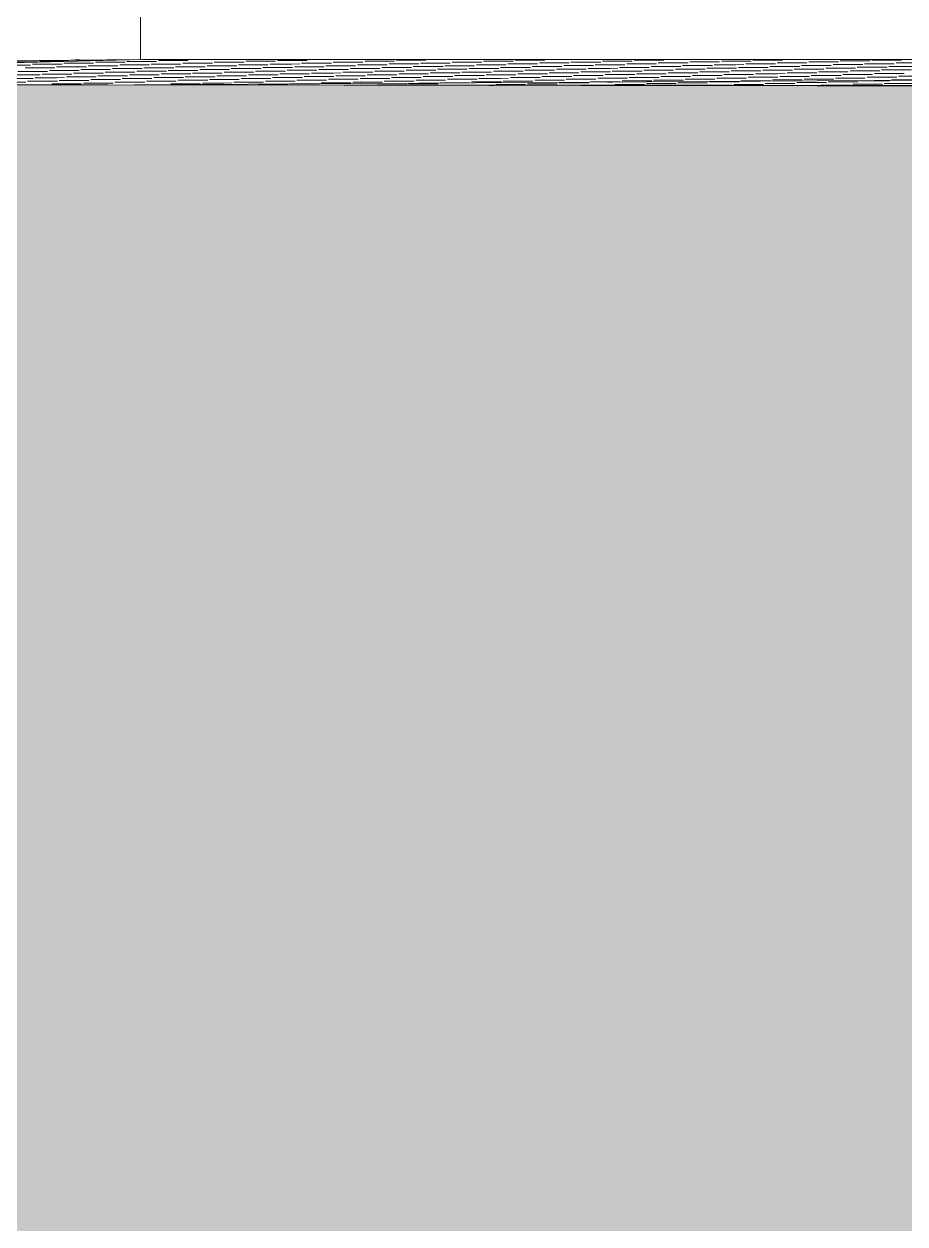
# Model space of a CAD drawing. Header units: millimetres. Extents: x 239748 to 326588, y -19262 to 5561.
# Drawn here: x 266630 to 269108, y -3475 to -100 of the extents above; entities that cross this region are included whole.
import ezdxf

# ---------------------------------------------------------------- set-up
doc = ezdxf.new("R2010")
doc.units = ezdxf.units.MM
doc.header["$MEASUREMENT"] = 0
for name, color, linetype, lineweight in [('New_2D Drafting - General_Pen_No__1', 7, 'Continuous', 13), ('New_Site & Landscape - Terrain_Pen_No__1', 7, 'Continuous', 13), ('New_Structural - Bearing_Pen_No__1', 7, 'Continuous', 13)]:
    doc.layers.add(name, color=color, linetype=linetype, lineweight=lineweight)
for name, color, linetype, lineweight, true_color in [('New_2D Drafting - General_Pen_No__61', 7, 'Continuous', 20, 0x6a6a6a), ('New_Site & Landscape - Terrain_Pen_No__180', 7, 'Continuous', 15, 0xd6cda7), ('New_Site & Landscape - Terrain_Pen_No__93', 7, 'Continuous', 13, 0xa2a233)]:
    doc.layers.add(name, color=color, linetype=linetype, lineweight=lineweight, true_color=true_color)

msp = doc.modelspace()

# ---------------------------------------------------------------- hatches: boundary and pattern name
at = {"layer": 'New_2D Drafting - General_Pen_No__61', "linetype": 'Continuous', "lineweight": 20, "true_color": 0x6a6a6a}
h = msp.add_hatch(dxfattribs=at)
h.set_pattern_fill('Dashed_0001', color=251, style=0, pattern_type=2)
h.set_pattern_definition([(45, (0, 0), (-183.84776, 183.84776), [195, -65]), (45, (7e-14, 183.85), (-183.84776, 183.84776), [195, -65])])
h.paths.add_polyline_path([(239750.0788, -623.3184), (239760.5803, -4753.4379), (239760.5803, -19262.3247), (278828.6527, -19262.3247), (278828.6169, -286.9357), (268610.0254, -272.2694), (266963.5283, -271.0107), (261898.0667, -277.5182), (250285.9898, -219.4916), (248306.7808, -203.641), (242648.744, -453.8141)])
at = {"layer": 'New_Site & Landscape - Terrain_Pen_No__180', "linetype": 'Continuous', "lineweight": 0, "true_color": 0x353329}
msp.add_hatch(color=250, dxfattribs=at).paths.add_polyline_path([(239747.5775, -15138.6962), (278833.3935, -15138.6962), (278833.3935, -288.2314), (266866.4444, -271.275), (264383.6735, -267.1142), (262140.4658, -282.5803), (258357.3867, -255.6815), (251840.7474, -227.8826), (248111.8541, -213.5708), (246133.7175, -287.173), (242881.8612, -438.6115), (239747.5775, -643.0118)])

# ---------------------------------------------------------------- linework, layer by layer
at = {"layer": 'New_2D Drafting - General_Pen_No__1', "color": 7, "linetype": 'Continuous', "lineweight": 13, "flags": 128}
msp.add_lwpolyline([(239750.0788, -623.3184), (239760.5803, -4753.4379), (239760.5803, -19262.3247), (278828.6527, -19262.3247), (278828.6169, -286.9357), (268610.0254, -272.2694), (266963.5283, -271.0107), (261898.0667, -277.5182), (250285.9898, -219.4916), (248306.7808, -203.641), (242648.744, -453.8141)], close=True, dxfattribs=at)
at = {"layer": 'New_Site & Landscape - Terrain_Pen_No__1', "color": 7, "linetype": 'Continuous', "lineweight": 13}
for p, q in [((266963.5494, -199.8387), (259841.7073, -266.2354)), ((266963.5494, -199.8387), (264383.6735, -267.1142)), ((266762.9799, -201.4267), (266785.1506, -200.1754)), ((266762.9799, -201.4267), (266846.5659, -200.8344)), ((266762.9799, -201.4267), (266777.0372, -201.5775)), ((266777.0296, -201.5776), (266824.3952, -201.517)), ((278833.3935, -199.8387), (266963.5494, -199.8387)), ((267008.641, -202.4512), (267030.8118, -201.8042)), ((267008.641, -202.4512), (267092.2271, -202.4061)), ((267008.641, -202.4512), (267070.0563, -203.0531)), ((267097.3239, -199.8633), (267142.7028, -199.8388)), ((267097.3239, -199.8633), (267098.1626, -199.8388)), ((267097.3239, -199.8633), (267158.7392, -200.4652)), ((267342.9851, -202.2709), (267365.1558, -201.6239)), ((267342.9851, -202.2709), (267426.5711, -202.2258)), ((267342.9851, -202.2709), (267404.4004, -202.8727)), ((267447.5696, -199.8388), (267493.0832, -200.2849)), ((267677.3291, -202.0905), (267699.4998, -201.4436)), ((267677.3291, -202.0905), (267760.9151, -202.0455)), ((267677.3291, -202.0905), (267738.7444, -202.6924)), ((267800.3125, -199.8388), (267827.4273, -200.1046)), ((268011.6731, -201.9102), (268033.8439, -201.2633)), ((268011.6731, -201.9102), (268073.0884, -202.5121)), ((268011.6732, -201.9102), (268095.2592, -201.8652)), ((268153.0555, -199.8388), (268161.7713, -199.9243)), ((268346.0172, -201.7299), (268368.1879, -201.083)), ((268346.0172, -201.7299), (268429.6032, -201.6848)), ((268346.0172, -201.7299), (268407.4325, -202.3318)), ((268680.3612, -201.5496), (268702.5319, -200.9026)), ((268680.3612, -201.5496), (268763.9472, -201.5045)), ((268680.3612, -201.5496), (268741.7765, -202.1515)), ((269014.7053, -201.3693), (269036.876, -200.7223)), ((269014.7053, -201.3693), (269098.2913, -201.3242)), ((269014.7053, -201.3693), (269076.1206, -201.9712)), ((266565.2268, -215.3905), (266648.8128, -215.3454)), ((266585.6142, -206.6012), (266669.2002, -205.897)), ((266585.6142, -206.6012), (266647.0295, -206.5227)), ((266613.135, -233.1449), (266635.3057, -232.4979)), ((266613.135, -233.1449), (266696.721, -233.0998)), ((266613.135, -233.1449), (266674.5503, -233.7468)), ((266633.5223, -222.9738), (266655.693, -222.3268)), ((266633.5223, -222.9738), (266717.1083, -222.9287)), ((266633.5223, -222.9738), (266694.9376, -223.5756)), ((266653.9097, -212.8026), (266676.0804, -212.1557)), ((266653.9097, -212.8026), (266737.4957, -212.7575)), ((266653.9097, -212.8026), (266715.325, -213.4045)), ((266674.297, -204.0984), (266757.883, -203.3941)), ((266674.297, -204.0984), (266696.4677, -203.4727)), ((266674.297, -204.0984), (266735.7123, -204.0198)), ((266701.8178, -230.557), (266723.9885, -229.9101)), ((266701.8178, -230.557), (266785.4038, -230.512)), ((266701.8178, -230.557), (266763.2331, -231.1589)), ((266722.2052, -220.3859), (266744.3759, -219.7389)), ((266722.2052, -220.3859), (266805.7912, -220.3408)), ((266722.2052, -220.3859), (266783.6205, -220.9878)), ((266742.5925, -210.2148), (266764.7632, -209.5678)), ((266742.5925, -210.2148), (266826.1785, -210.1697)), ((266742.5925, -210.2148), (266804.0078, -210.8167)), ((266790.5007, -227.9692), (266812.6714, -227.3222)), ((266790.5007, -227.9692), (266874.0867, -227.9241)), ((266790.5007, -227.9692), (266851.916, -228.5711)), ((266810.888, -217.798), (266833.0587, -217.1511)), ((266810.888, -217.798), (266894.474, -217.753)), ((266810.888, -217.798), (266872.3033, -218.3999)), ((266831.2754, -207.6269), (266853.4461, -206.9799)), ((266831.2754, -207.6269), (266914.8614, -207.5818)), ((266831.2754, -207.6269), (266892.6907, -208.2288)), ((266858.7962, -235.5524), (266880.9669, -234.9055)), ((266858.7962, -235.5524), (266942.3822, -235.5074)), ((266858.7962, -235.5524), (266920.2115, -236.1543)), ((266879.1835, -225.3813), (266901.3542, -224.7343)), ((266879.1835, -225.3813), (266962.7695, -225.3362)), ((266879.1835, -225.3813), (266940.5988, -225.9832)), ((266899.5708, -215.2102), (266921.7416, -214.5632)), ((266899.5709, -215.2102), (266983.1569, -215.1651)), ((266899.5709, -215.2102), (266960.9862, -215.8121)), ((266919.9582, -205.039), (266942.1289, -204.3921)), ((266919.9582, -205.039), (267003.5442, -204.994)), ((266919.9582, -205.039), (266981.3735, -205.6409)), ((278833.3935, -202.6577), (266940.4363, -270.8507)), ((266947.479, -232.9646), (266969.6497, -232.3176)), ((266947.479, -232.9646), (267031.065, -232.9195)), ((266947.479, -232.9646), (267008.8943, -233.5665)), ((266967.8664, -222.7934), (266990.0371, -222.1465)), ((266967.8664, -222.7934), (267051.4524, -222.7484)), ((266967.8664, -222.7934), (267029.2816, -223.3953)), ((266988.2537, -212.6223), (267010.4244, -211.9753)), ((266988.2537, -212.6223), (267071.8397, -212.5772)), ((266988.2537, -212.6223), (267049.669, -213.2242)), ((267036.1618, -230.3767), (267058.3326, -229.7298)), ((267036.1618, -230.3767), (267119.7479, -230.3316)), ((267036.1618, -230.3767), (267097.5771, -230.9786)), ((267056.5492, -220.2056), (267078.7199, -219.5586)), ((267056.5492, -220.2056), (267140.1352, -220.1605)), ((267056.5492, -220.2056), (267117.9645, -220.8075)), ((267076.9365, -210.0345), (267099.1073, -209.3875)), ((267076.9365, -210.0345), (267160.5226, -209.9894)), ((267076.9365, -210.0345), (267138.3518, -210.6363)), ((267124.8447, -227.7889), (267147.0154, -227.1419)), ((267124.8447, -227.7889), (267208.4307, -227.7438)), ((267124.8447, -227.7889), (267186.26, -228.3907)), ((267145.232, -217.6177), (267167.4028, -216.9708)), ((267145.232, -217.6177), (267228.8181, -217.5726)), ((267145.232, -217.6177), (267206.6473, -218.2196)), ((267165.6194, -207.4466), (267187.7901, -206.7996)), ((267165.6194, -207.4466), (267249.2054, -207.4015)), ((267165.6194, -207.4466), (267227.0347, -208.0485)), ((267193.1402, -235.3721), (267215.3109, -234.7252)), ((267193.1402, -235.3721), (267276.7262, -235.3271)), ((267193.1402, -235.3721), (267254.5555, -235.974)), ((267213.5275, -225.201), (267235.6982, -224.554)), ((267213.5275, -225.201), (267297.1135, -225.1559)), ((267213.5275, -225.201), (267274.9428, -225.8029)), ((267233.9149, -215.0299), (267256.0856, -214.3829)), ((267233.9149, -215.0299), (267317.5009, -214.9848)), ((267233.9149, -215.0299), (267295.3302, -215.6317)), ((267254.3022, -204.8587), (267276.4729, -204.2118)), ((267254.3022, -204.8587), (267337.8882, -204.8136)), ((267254.3022, -204.8587), (267315.7175, -205.4606)), ((267281.823, -232.7843), (267303.9937, -232.1373)), ((267281.823, -232.7843), (267365.409, -232.7392)), ((267281.823, -232.7843), (267343.2383, -233.3862)), ((267302.2104, -222.6131), (267324.3811, -221.9662)), ((267302.2104, -222.6131), (267385.7964, -222.5681)), ((267302.2104, -222.6131), (267363.6257, -223.215)), ((267322.5977, -212.442), (267344.7684, -211.795)), ((267322.5977, -212.442), (267406.1837, -212.3969)), ((267322.5977, -212.442), (267384.013, -213.0439)), ((267370.5059, -230.1964), (267392.6766, -229.5494)), ((267370.5059, -230.1964), (267454.0919, -230.1513)), ((267370.5059, -230.1964), (267431.9212, -230.7983)), ((267390.8932, -220.0253), (267413.0639, -219.3783)), ((267390.8932, -220.0253), (267474.4792, -219.9802)), ((267390.8932, -220.0253), (267452.3085, -220.6272)), ((267411.2806, -209.8541), (267433.4513, -209.2072)), ((267411.2806, -209.8541), (267494.8666, -209.8091)), ((267411.2806, -209.8541), (267472.6959, -210.456)), ((267459.1887, -227.6085), (267481.3594, -226.9616)), ((267459.1887, -227.6085), (267542.7747, -227.5635)), ((267459.1887, -227.6085), (267520.604, -228.2104)), ((267479.5761, -217.4374), (267501.7468, -216.7904)), ((267479.5761, -217.4374), (267563.1621, -217.3923)), ((267479.5761, -217.4374), (267540.9914, -218.0393)), ((267499.9634, -207.2663), (267522.1341, -206.6193)), ((267499.9634, -207.2663), (267583.5494, -207.2212)), ((267499.9634, -207.2663), (267561.3787, -207.8682)), ((267527.4842, -235.1918), (267549.6549, -234.5449)), ((267527.4842, -235.1918), (267611.0702, -235.1467)), ((267527.4842, -235.1918), (267588.8995, -235.7937)), ((267547.8716, -225.0207), (267570.0423, -224.3737)), ((267547.8716, -225.0207), (267631.4576, -224.9756)), ((267547.8716, -225.0207), (267609.2869, -225.6226)), ((267568.2589, -214.8495), (267590.4296, -214.2026)), ((267568.2589, -214.8495), (267651.8449, -214.8045)), ((267568.2589, -214.8495), (267629.6742, -215.4514)), ((267588.6463, -204.6784), (267610.817, -204.0314)), ((267588.6463, -204.6784), (267672.2323, -204.6333)), ((267588.6463, -204.6784), (267650.0616, -205.2803)), ((267616.1671, -232.604), (267638.3378, -231.957)), ((267616.1671, -232.604), (267699.7531, -232.5589)), ((267616.1671, -232.604), (267677.5824, -233.2058)), ((267636.5544, -222.4328), (267658.7251, -221.7859)), ((267636.5544, -222.4328), (267720.1404, -222.3877)), ((267636.5544, -222.4328), (267697.9697, -223.0347)), ((267656.9418, -212.2617), (267679.1125, -211.6147)), ((267656.9418, -212.2617), (267740.5278, -212.2166)), ((267656.9418, -212.2617), (267718.3571, -212.8636)), ((267704.8499, -230.0161), (267727.0206, -229.3691)), ((267704.8499, -230.0161), (267788.4359, -229.971)), ((267704.8499, -230.0161), (267766.2652, -230.618)), ((267725.2373, -219.845), (267747.408, -219.198)), ((267725.2373, -219.845), (267808.8233, -219.7999)), ((267725.2373, -219.845), (267786.6526, -220.4468)), ((267745.6246, -209.6738), (267767.7953, -209.0269)), ((267745.6246, -209.6738), (267829.2106, -209.6287)), ((267745.6246, -209.6738), (267807.0399, -210.2757)), ((267793.5328, -227.4282), (267815.7035, -226.7813)), ((267793.5328, -227.4282), (267877.1188, -227.3832)), ((267793.5328, -227.4282), (267854.9481, -228.0301)), ((267813.9201, -217.2571), (267836.0908, -216.6101)), ((267813.9201, -217.2571), (267897.5061, -217.212)), ((267813.9201, -217.2571), (267875.3354, -217.859)), ((267834.3075, -207.086), (267856.4782, -206.439)), ((267834.3075, -207.086), (267917.8935, -207.0409)), ((267834.3075, -207.086), (267895.7228, -207.6878)), ((267861.8283, -235.0115), (267883.999, -234.3645)), ((267861.8283, -235.0115), (267945.4143, -234.9664)), ((267861.8283, -235.0115), (267923.2436, -235.6134)), ((267882.2156, -224.8404), (267904.3863, -224.1934)), ((267882.2156, -224.8404), (267965.8016, -224.7953)), ((267882.2156, -224.8404), (267943.6309, -225.4423)), ((267902.603, -214.6692), (267924.7737, -214.0223)), ((267902.603, -214.6692), (267986.189, -214.6242)), ((267902.603, -214.6692), (267964.0182, -215.2711)), ((267922.9903, -204.4981), (267945.161, -203.8511)), ((267922.9903, -204.4981), (268006.5763, -204.453)), ((267922.9903, -204.4981), (267984.4056, -205.1)), ((267950.5111, -232.4236), (267972.6818, -231.7767)), ((267950.5111, -232.4236), (268034.0971, -232.3786)), ((267950.5111, -232.4236), (268011.9264, -233.0255)), ((267970.8984, -222.2525), (267993.0692, -221.6055)), ((267970.8984, -222.2525), (268032.3137, -222.8544)), ((267970.8985, -222.2525), (268054.4845, -222.2074)), ((267991.2858, -212.0814), (268013.4565, -211.4344)), ((267991.2858, -212.0814), (268074.8718, -212.0363)), ((267991.2858, -212.0814), (268052.7011, -212.6833)), ((268039.1939, -229.8358), (268122.78, -229.7907)), ((268039.1939, -229.8358), (268100.6092, -230.4377)), ((268039.194, -229.8358), (268061.3647, -229.1888)), ((268059.5813, -219.6646), (268081.752, -219.0177)), ((268059.5813, -219.6646), (268143.1673, -219.6196)), ((268059.5813, -219.6646), (268120.9966, -220.2665)), ((268079.9686, -209.4935), (268102.1394, -208.8465)), ((268079.9686, -209.4935), (268163.5547, -209.4484)), ((268079.9686, -209.4935), (268141.3839, -210.0954)), ((268127.8768, -227.2479), (268150.0475, -226.601)), ((268127.8768, -227.2479), (268211.4628, -227.2028)), ((268127.8768, -227.2479), (268189.2921, -227.8498)), ((268148.2641, -217.0768), (268170.4349, -216.4298)), ((268148.2641, -217.0768), (268231.8502, -217.0317)), ((268148.2641, -217.0768), (268209.6794, -217.6787)), ((268168.6515, -206.9056), (268190.8222, -206.2587)), ((268168.6515, -206.9056), (268252.2375, -206.8606)), ((268168.6515, -206.9056), (268230.0668, -207.5075)), ((268196.1723, -234.8312), (268218.343, -234.1842)), ((268196.1723, -234.8312), (268279.7583, -234.7861)), ((268196.1723, -234.8312), (268257.5876, -235.4331)), ((268216.5596, -224.6601), (268238.7304, -224.0131)), ((268216.5596, -224.6601), (268300.1456, -224.615)), ((268216.5596, -224.6601), (268277.9749, -225.2619)), ((268236.947, -214.4889), (268259.1177, -213.842)), ((268236.947, -214.4889), (268320.533, -214.4438)), ((268236.947, -214.4889), (268298.3623, -215.0908)), ((268257.3343, -204.3178), (268279.5051, -203.6708)), ((268257.3343, -204.3178), (268340.9203, -204.2727)), ((268257.3343, -204.3178), (268318.7496, -204.9197)), ((268284.8551, -232.2433), (268307.0258, -231.5964)), ((268284.8551, -232.2433), (268368.4411, -232.1982)), ((268284.8551, -232.2433), (268346.2704, -232.8452)), ((268305.2425, -222.0722), (268327.4132, -221.4252)), ((268305.2425, -222.0722), (268388.8285, -222.0271)), ((268305.2425, -222.0722), (268366.6578, -222.6741)), ((268325.6298, -211.9011), (268347.8005, -211.2541)), ((268325.6298, -211.9011), (268409.2158, -211.856)), ((268325.6298, -211.9011), (268387.0451, -212.5029)), ((268373.538, -229.6555), (268395.7087, -229.0085)), ((268373.538, -229.6555), (268457.124, -229.6104)), ((268373.538, -229.6555), (268434.9533, -230.2574)), ((268393.9253, -219.4843), (268416.096, -218.8374)), ((268393.9253, -219.4843), (268477.5113, -219.4393)), ((268393.9253, -219.4843), (268455.3406, -220.0862)), ((268414.3127, -209.3132), (268436.4834, -208.6662)), ((268414.3127, -209.3132), (268497.8987, -209.2681)), ((268414.3127, -209.3132), (268475.728, -209.9151)), ((268462.2208, -227.0676), (268484.3915, -226.4206)), ((268462.2208, -227.0676), (268545.8068, -227.0225)), ((268462.2208, -227.0676), (268523.6361, -227.6695)), ((268482.6082, -216.8965), (268504.7789, -216.2495)), ((268482.6082, -216.8965), (268566.1942, -216.8514)), ((268482.6082, -216.8965), (268544.0235, -217.4984)), ((268502.9955, -206.7253), (268525.1662, -206.0784)), ((268502.9955, -206.7253), (268586.5815, -206.6803)), ((268502.9955, -206.7253), (268564.4108, -207.3272)), ((268530.5163, -234.6509), (268552.687, -234.0039)), ((268530.5163, -234.6509), (268614.1023, -234.6058)), ((268530.5163, -234.6509), (268591.9316, -235.2528)), ((268550.9037, -224.4797), (268573.0744, -223.8328)), ((268550.9037, -224.4797), (268634.4897, -224.4347)), ((268550.9037, -224.4797), (268612.319, -225.0816)), ((268571.291, -214.3086), (268593.4617, -213.6616)), ((268571.291, -214.3086), (268654.877, -214.2635)), ((268571.291, -214.3086), (268632.7063, -214.9105)), ((268591.6784, -204.1375), (268613.8491, -203.4905)), ((268591.6784, -204.1375), (268675.2644, -204.0924)), ((268591.6784, -204.1375), (268653.0937, -204.7394)), ((268619.1992, -232.063), (268641.3699, -231.416)), ((268619.1992, -232.063), (268702.7852, -232.0179)), ((268619.1992, -232.063), (268680.6145, -232.6649)), ((268639.5865, -221.8919), (268661.7572, -221.2449)), ((268639.5865, -221.8919), (268723.1725, -221.8468)), ((268639.5865, -221.8919), (268701.0018, -222.4938)), ((268659.9739, -211.7207), (268682.1446, -211.0738)), ((268659.9739, -211.7207), (268743.5599, -211.6757)), ((268659.9739, -211.7207), (268721.3892, -212.3226)), ((268707.882, -229.4752), (268730.0527, -228.8282)), ((268707.882, -229.4752), (268791.468, -229.4301)), ((268707.882, -229.4752), (268769.2973, -230.077)), ((268728.2694, -219.304), (268750.4401, -218.657)), ((268728.2694, -219.304), (268811.8554, -219.2589)), ((268728.2694, -219.304), (268789.6847, -219.9059)), ((268748.6567, -209.1329), (268770.8274, -208.4859)), ((268748.6567, -209.1329), (268832.2427, -209.0878)), ((268748.6567, -209.1329), (268810.072, -209.7348)), ((268796.5649, -226.8873), (268818.7356, -226.2403)), ((268796.5649, -226.8873), (268880.1509, -226.8422)), ((268796.5649, -226.8873), (268857.9802, -227.4892)), ((268816.9522, -216.7162), (268839.1229, -216.0692)), ((268816.9522, -216.7162), (268900.5382, -216.6711)), ((268816.9522, -216.7162), (268878.3675, -217.318)), ((268837.3396, -206.545), (268859.5103, -205.8981)), ((268837.3396, -206.545), (268920.9256, -206.4999)), ((268837.3396, -206.545), (268898.7549, -207.1469)), ((268864.8604, -234.4706), (268887.0311, -233.8236)), ((268864.8604, -234.4706), (268948.4464, -234.4255)), ((268864.8604, -234.4706), (268926.2757, -235.0724)), ((268885.2477, -224.2994), (268907.4184, -223.6525)), ((268885.2477, -224.2994), (268968.8337, -224.2543)), ((268885.2477, -224.2994), (268946.663, -224.9013)), ((268905.6351, -214.1283), (268927.8058, -213.4813)), ((268905.6351, -214.1283), (268989.2211, -214.0832)), ((268905.6351, -214.1283), (268967.0504, -214.7302)), ((268926.0224, -203.9572), (268948.1931, -203.3102)), ((268926.0224, -203.9572), (269009.6084, -203.9121)), ((268926.0224, -203.9572), (268987.4377, -204.559)), ((268953.5432, -231.8827), (268975.7139, -231.2357)), ((268953.5432, -231.8827), (269037.1292, -231.8376)), ((268953.5432, -231.8827), (269014.9585, -232.4846)), ((268973.9306, -221.7116), (268996.1013, -221.0646)), ((268973.9306, -221.7116), (269057.5166, -221.6665)), ((268973.9306, -221.7116), (269035.3459, -222.3135)), ((268994.3179, -211.5404), (269016.4886, -210.8935)), ((268994.3179, -211.5404), (269077.9039, -211.4953)), ((268994.3179, -211.5404), (269055.7332, -212.1423)), ((269042.226, -229.2948), (269064.3968, -228.6479)), ((269042.2261, -229.2948), (269125.8121, -229.2498)), ((269042.2261, -229.2948), (269103.6414, -229.8967)), ((269062.6134, -219.1237), (269084.7841, -218.4767)), ((269062.6134, -219.1237), (269146.1994, -219.0786)), ((269062.6134, -219.1237), (269124.0287, -219.7256)), ((269083.0007, -208.9526), (269105.1715, -208.3056)), ((269083.0007, -208.9526), (269166.5868, -208.9075)), ((269083.0008, -208.9526), (269144.416, -209.5545)), ((266551.9729, -263.6583), (266635.5589, -263.6132)), ((266572.3603, -253.4872), (266655.9463, -253.4421)), ((266572.3603, -253.4872), (266633.7756, -254.0891)), ((266592.7476, -243.316), (266676.3336, -243.271)), ((266592.7476, -243.316), (266654.1629, -243.9179)), ((266640.6558, -261.0704), (266662.8265, -260.4235)), ((266640.6558, -261.0704), (266724.2418, -261.0254)), ((266640.6558, -261.0704), (266702.0711, -261.6723)), ((266661.0431, -250.8993), (266683.2138, -250.2523)), ((266661.0431, -250.8993), (266744.6291, -250.8542)), ((266661.0431, -250.8993), (266722.4584, -251.5012)), ((266681.4305, -240.7282), (266703.6012, -240.0812)), ((266681.4305, -240.7282), (266765.0165, -240.6831)), ((266681.4305, -240.7282), (266742.8458, -241.3301)), ((266708.9513, -268.6537), (266731.122, -268.0068)), ((266708.9513, -268.6537), (266792.5373, -268.6086)), ((266708.9513, -268.6537), (266770.3666, -269.2556)), ((266729.3386, -258.4826), (266751.5093, -257.8356)), ((266729.3386, -258.4826), (266812.9246, -258.4375)), ((266729.3386, -258.4826), (266790.7539, -259.0845)), ((266749.726, -248.3114), (266771.8967, -247.6645)), ((266749.726, -248.3114), (266833.312, -248.2664)), ((266749.726, -248.3114), (266811.1413, -248.9133)), ((266770.1133, -238.1403), (266792.284, -237.4933)), ((266770.1133, -238.1403), (266853.6993, -238.0952)), ((266770.1133, -238.1403), (266831.5286, -238.7422)), ((266797.6341, -266.0659), (266819.8048, -265.4189)), ((266797.6341, -266.0659), (266881.2201, -266.0208)), ((266797.6341, -266.0659), (266859.0494, -266.6677)), ((266818.0215, -255.8947), (266840.1922, -255.2478)), ((266818.0215, -255.8947), (266901.6075, -255.8496)), ((266818.0215, -255.8947), (266879.4368, -256.4966)), ((266838.4088, -245.7236), (266860.5795, -245.0766)), ((266838.4088, -245.7236), (266921.9948, -245.6785)), ((266838.4088, -245.7236), (266899.8241, -246.3255)), ((266886.317, -263.478), (266908.4877, -262.831)), ((266886.317, -263.478), (266969.903, -263.4329)), ((266886.317, -263.478), (266947.7323, -264.0799)), ((266906.7043, -253.3069), (266928.875, -252.6599)), ((266906.7043, -253.3069), (266990.2903, -253.2618)), ((266906.7043, -253.3069), (266968.1196, -253.9087)), ((266927.0917, -243.1357), (266949.2624, -242.4888)), ((266927.0917, -243.1357), (267010.6777, -243.0906)), ((266927.0917, -243.1357), (266988.507, -243.7376)), ((266974.9998, -260.8901), (266997.1705, -260.2432)), ((266974.9998, -260.8901), (267058.5858, -260.8451)), ((266974.9998, -260.8901), (267036.4151, -261.492)), ((266995.3871, -250.719), (267017.5579, -250.072)), ((266995.3871, -250.719), (267078.9732, -250.6739)), ((266995.3872, -250.719), (267056.8024, -251.3209)), ((267015.7745, -240.5479), (267037.9452, -239.9009)), ((267015.7745, -240.5479), (267099.3605, -240.5028)), ((267015.7745, -240.5479), (267077.1898, -241.1497)), ((267043.2953, -268.4734), (267065.466, -267.8264)), ((267043.2953, -268.4734), (267126.8813, -268.4283)), ((267043.2953, -268.4734), (267104.7106, -269.0753)), ((267063.6827, -258.3023), (267085.8534, -257.6553)), ((267063.6827, -258.3023), (267147.2687, -258.2572)), ((267063.6827, -258.3023), (267125.0979, -258.9042)), ((267084.07, -248.1311), (267106.2407, -247.4842)), ((267084.07, -248.1311), (267167.656, -248.0861)), ((267084.07, -248.1311), (267145.4853, -248.733)), ((267104.4573, -237.96), (267126.6281, -237.313)), ((267104.4573, -237.96), (267188.0434, -237.9149)), ((267104.4573, -237.96), (267165.8726, -238.5619)), ((267131.9781, -265.8855), (267154.1489, -265.2386)), ((267131.9781, -265.8855), (267215.5642, -265.8405)), ((267131.9781, -265.8855), (267193.3934, -266.4874)), ((267152.3655, -255.7144), (267174.5362, -255.0674)), ((267152.3655, -255.7144), (267235.9515, -255.6693)), ((267152.3655, -255.7144), (267213.7808, -256.3163)), ((267172.7528, -245.5433), (267194.9235, -244.8963)), ((267172.7528, -245.5433), (267256.3388, -245.4982)), ((267172.7528, -245.5433), (267234.1681, -246.1452)), ((267220.661, -263.2977), (267242.8317, -262.6507)), ((267220.661, -263.2977), (267304.247, -263.2526)), ((267220.661, -263.2977), (267282.0763, -263.8996)), ((267241.0483, -253.1265), (267263.2191, -252.4796)), ((267241.0483, -253.1265), (267324.6343, -253.0815)), ((267241.0483, -253.1265), (267302.4636, -253.7284)), ((267261.4357, -242.9554), (267283.6064, -242.3084)), ((267261.4357, -242.9554), (267345.0217, -242.9103)), ((267261.4357, -242.9554), (267322.851, -243.5573)), ((267309.3438, -260.7098), (267331.5145, -260.0628)), ((267309.3438, -260.7098), (267392.9298, -260.6647)), ((267309.3438, -260.7098), (267370.7591, -261.3117)), ((267329.7312, -250.5387), (267351.9019, -249.8917)), ((267329.7312, -250.5387), (267413.3172, -250.4936)), ((267329.7312, -250.5387), (267391.1465, -251.1406)), ((267350.1185, -240.3675), (267372.2892, -239.7206)), ((267350.1185, -240.3675), (267433.7045, -240.3225)), ((267350.1185, -240.3675), (267411.5338, -240.9694)), ((267377.6393, -268.2931), (267399.81, -267.6461)), ((267377.6393, -268.2931), (267387.4204, -268.2878)), ((267377.6393, -268.2931), (267380.9101, -268.3251)), ((267380.905, -268.3251), (267439.0546, -268.8634)), ((267387.4051, -268.2878), (267461.2253, -268.2346)), ((267398.0267, -258.122), (267420.1974, -257.475)), ((267398.0267, -258.122), (267481.6127, -258.0769)), ((267398.0267, -258.122), (267459.442, -258.7238)), ((267418.414, -247.9508), (267440.5847, -247.3039)), ((267418.414, -247.9508), (267502, -247.9057)), ((267418.414, -247.9508), (267479.8293, -248.5527)), ((267438.8014, -237.7797), (267460.9721, -237.1327)), ((267438.8014, -237.7797), (267522.3874, -237.7346)), ((267438.8014, -237.7797), (267500.2167, -238.3816)), ((267466.3222, -265.7052), (267488.4929, -265.0583)), ((267466.3222, -265.7052), (267549.9082, -265.6601)), ((267466.3222, -265.7052), (267527.7375, -266.3071)), ((267486.7095, -255.5341), (267508.8802, -254.8871)), ((267486.7095, -255.5341), (267570.2955, -255.489)), ((267486.7095, -255.5341), (267548.1248, -256.136)), ((267507.0969, -245.363), (267529.2676, -244.716)), ((267507.0969, -245.363), (267590.6829, -245.3179)), ((267507.0969, -245.363), (267568.5122, -245.9648)), ((267555.005, -263.1174), (267577.1757, -262.4704)), ((267555.005, -263.1174), (267638.591, -263.0723)), ((267555.005, -263.1174), (267616.4203, -263.7193)), ((267575.3924, -252.9462), (267597.5631, -252.2993)), ((267575.3924, -252.9462), (267658.9784, -252.9011)), ((267575.3924, -252.9462), (267636.8077, -253.5481)), ((267595.7797, -242.7751), (267617.9504, -242.1281)), ((267595.7797, -242.7751), (267679.3657, -242.73)), ((267595.7797, -242.7751), (267657.195, -243.377)), ((267623.3005, -270.5691), (267645.4712, -269.9403)), ((267643.6879, -260.5295), (267665.8586, -259.8825)), ((267643.6879, -260.5295), (267727.2739, -260.4844)), ((267643.6879, -260.5295), (267705.1032, -261.1314)), ((267664.0752, -250.3584), (267686.2459, -249.7114)), ((267664.0752, -250.3584), (267747.6612, -250.3133)), ((267664.0752, -250.3584), (267725.4905, -250.9603)), ((267684.4626, -240.1872), (267706.6333, -239.5403)), ((267684.4626, -240.1872), (267768.0486, -240.1422)), ((267684.4626, -240.1872), (267745.8779, -240.7891)), ((267711.9834, -268.0539), (267734.1541, -267.4251)), ((267711.9834, -268.0539), (267795.5694, -267.9936)), ((267711.9834, -268.0539), (267773.3987, -268.6224)), ((267732.3707, -257.9416), (267754.5414, -257.2947)), ((267732.3707, -257.9416), (267815.9567, -257.8966)), ((267732.3707, -257.9416), (267793.786, -258.5435)), ((267752.7581, -247.7705), (267774.9288, -247.1235)), ((267752.7581, -247.7705), (267836.3441, -247.7254)), ((267752.7581, -247.7705), (267814.1734, -248.3724)), ((267773.1454, -237.5994), (267795.3161, -236.9524)), ((267773.1454, -237.5994), (267856.7314, -237.5543)), ((267773.1454, -237.5994), (267834.5607, -238.2013)), ((267800.6662, -265.5249), (267822.8369, -264.8779)), ((267800.6662, -265.5249), (267876.3957, -265.4841)), ((267800.6662, -265.5249), (267825.99, -265.7731)), ((267821.0536, -255.3538), (267843.2243, -254.7068)), ((267821.0536, -255.3538), (267904.6396, -255.3087)), ((267821.0536, -255.3538), (267882.4689, -255.9557)), ((267825.9853, -265.773), (267862.0815, -266.1072)), ((267841.4409, -245.1826), (267863.6116, -244.5357)), ((267841.4409, -245.1826), (267925.0269, -245.1376)), ((267841.4409, -245.1826), (267902.8562, -245.7845)), ((267876.3819, -265.4841), (267884.2522, -265.4784)), ((267889.3491, -262.937), (267911.5198, -262.2901)), ((267889.3491, -262.937), (267972.9351, -262.892)), ((267889.3491, -262.937), (267950.7644, -263.5389)), ((267909.7364, -252.7659), (267931.9071, -252.1189)), ((267909.7364, -252.7659), (267993.3224, -252.7208)), ((267909.7364, -252.7659), (267971.1517, -253.3678)), ((267930.1238, -242.5948), (267952.2945, -241.9478)), ((267930.1238, -242.5948), (268013.7098, -242.5497)), ((267930.1238, -242.5948), (267991.539, -243.1967)), ((267957.6446, -270.3281), (267979.8153, -269.6993)), ((267978.0319, -260.3492), (268000.2026, -259.7022)), ((267978.0319, -260.3492), (268061.6179, -260.3041)), ((267978.0319, -260.3492), (268039.4472, -260.9511)), ((267998.4192, -250.1781), (268059.8345, -250.7799)), ((267998.4193, -250.1781), (268020.59, -249.5311)), ((267998.4193, -250.1781), (268082.0053, -250.133)), ((268018.8066, -240.0069), (268040.9773, -239.3599)), ((268018.8066, -240.0069), (268102.3926, -239.9618)), ((268018.8066, -240.0069), (268080.2219, -240.6088)), ((268046.3274, -267.8129), (268068.4981, -267.1841)), ((268046.3274, -267.8129), (268129.9134, -267.7526)), ((268046.3274, -267.8129), (268107.7427, -268.3814)), ((268066.7147, -257.7613), (268088.8855, -257.1144)), ((268066.7147, -257.7613), (268128.13, -258.3632)), ((268066.7148, -257.7613), (268150.3008, -257.7162)), ((268087.1021, -247.5902), (268109.2728, -246.9432)), ((268087.1021, -247.5902), (268170.6881, -247.5451)), ((268087.1021, -247.5902), (268148.5174, -248.1921)), ((268107.4894, -237.4191), (268129.6602, -236.7721)), ((268107.4894, -237.4191), (268191.0755, -237.374)), ((268107.4894, -237.4191), (268168.9047, -238.0209)), ((268135.0102, -265.2977), (268218.5963, -265.2374)), ((268135.0102, -265.2977), (268196.4255, -265.8662)), ((268135.0103, -265.2977), (268157.181, -264.6689)), ((268155.3976, -255.1735), (268177.5683, -254.5265)), ((268155.3976, -255.1735), (268238.9836, -255.1284)), ((268155.3976, -255.1735), (268216.8129, -255.7753)), ((268175.7849, -245.0023), (268197.9557, -244.3554)), ((268175.7849, -245.0023), (268259.371, -244.9572)), ((268175.7849, -245.0023), (268237.2002, -245.6042)), ((268223.6931, -262.7567), (268245.8638, -262.1098)), ((268223.6931, -262.7567), (268307.2791, -262.7117)), ((268223.6931, -262.7567), (268271.07, -263.221)), ((268244.0804, -252.5856), (268266.2511, -251.9386)), ((268244.0804, -252.5856), (268327.6665, -252.5405)), ((268244.0804, -252.5856), (268305.4957, -253.1875)), ((268264.4678, -242.4145), (268286.6385, -241.7675)), ((268264.4678, -242.4145), (268348.0538, -242.3694)), ((268264.4678, -242.4145), (268325.8831, -243.0164)), ((268271.0657, -263.221), (268285.1084, -263.351)), ((268291.9886, -270.0871), (268314.1593, -269.4583)), ((268291.9886, -270.0871), (268375.5746, -270.0268)), ((268312.3759, -260.1689), (268334.5467, -259.5219)), ((268312.3759, -260.1689), (268395.9619, -260.1238)), ((268312.3759, -260.1689), (268373.7912, -260.7708)), ((268332.7633, -249.9977), (268354.934, -249.3508)), ((268332.7633, -249.9977), (268416.3493, -249.9527)), ((268332.7633, -249.9977), (268394.1786, -250.5996)), ((268353.1506, -239.8266), (268375.3213, -239.1796)), ((268353.1506, -239.8266), (268436.7366, -239.7815)), ((268353.1506, -239.8266), (268414.5659, -240.4285)), ((268380.6714, -267.5718), (268402.8421, -266.943)), ((268380.6714, -267.5718), (268464.2574, -267.5116)), ((268380.6714, -267.5718), (268442.0867, -268.1404)), ((268401.0588, -257.581), (268423.2295, -256.934)), ((268401.0588, -257.581), (268484.6448, -257.5359)), ((268401.0588, -257.581), (268462.4741, -258.1829)), ((268421.4461, -247.4099), (268443.6168, -246.7629)), ((268421.4461, -247.4099), (268505.0321, -247.3648)), ((268421.4461, -247.4099), (268482.8614, -248.0118)), ((268441.8335, -237.2387), (268464.0042, -236.5918)), ((268441.8335, -237.2387), (268525.4195, -237.1937)), ((268441.8335, -237.2387), (268503.2488, -237.8406)), ((268469.3543, -265.0566), (268491.525, -264.4278)), ((268469.3543, -265.0566), (268552.9403, -264.9964)), ((268469.3543, -265.0566), (268530.7696, -265.6252)), ((268489.7416, -254.9931), (268511.9123, -254.3462)), ((268489.7416, -254.9931), (268573.3276, -254.9481)), ((268489.7416, -254.9931), (268551.1569, -255.595)), ((268510.129, -244.822), (268532.2997, -244.175)), ((268510.129, -244.822), (268593.715, -244.7769)), ((268510.129, -244.822), (268571.5443, -245.4239)), ((268558.0371, -262.5414), (268580.2078, -261.9126)), ((268558.0371, -262.5414), (268641.6231, -262.4812)), ((268558.0371, -262.5414), (268619.4524, -263.11)), ((268578.4245, -252.4053), (268600.5952, -251.7583)), ((268578.4245, -252.4053), (268662.0105, -252.3602)), ((268578.4245, -252.4053), (268639.8398, -253.0072)), ((268598.8118, -242.2341), (268620.9825, -241.5872)), ((268598.8118, -242.2341), (268682.3978, -242.1891)), ((268598.8118, -242.2341), (268660.2271, -242.836)), ((268626.3326, -269.846), (268648.5033, -269.2172)), ((268626.3326, -269.846), (268709.9186, -269.7858)), ((268626.3326, -269.846), (268687.7479, -270.4146)), ((268646.72, -259.9886), (268668.8907, -259.3416)), ((268646.72, -259.9886), (268730.306, -259.9435)), ((268646.72, -259.9886), (268708.1353, -260.5904)), ((268667.1073, -249.8174), (268689.278, -249.1705)), ((268667.1073, -249.8174), (268750.6933, -249.7723)), ((268667.1073, -249.8174), (268728.5226, -250.4193)), ((268687.4947, -239.6463), (268709.6654, -238.9993)), ((268687.4947, -239.6463), (268771.0807, -239.6012)), ((268687.4947, -239.6463), (268748.91, -240.2482)), ((268715.0155, -267.3308), (268737.1862, -266.702)), ((268715.0155, -267.3308), (268798.6015, -267.2706)), ((268715.0155, -267.3308), (268776.4308, -267.8994)), ((268735.4028, -257.4007), (268757.5735, -256.7537)), ((268735.4028, -257.4007), (268818.9888, -257.3556)), ((268735.4028, -257.4007), (268796.8181, -258.0026)), ((268755.7902, -247.2296), (268777.9609, -246.5826)), ((268755.7902, -247.2296), (268839.3762, -247.1845)), ((268755.7902, -247.2296), (268817.2055, -247.8314)), ((268776.1775, -237.0584), (268798.3482, -236.4115)), ((268776.1775, -237.0584), (268859.7635, -237.0133)), ((268776.1775, -237.0584), (268837.5928, -237.6603)), ((268803.6983, -264.8156), (268825.869, -264.1868)), ((268803.6983, -264.8156), (268887.2843, -264.7554)), ((268803.6983, -264.8156), (268865.1136, -265.3842)), ((268824.0857, -254.8128), (268846.2564, -254.1659)), ((268824.0857, -254.8128), (268907.6717, -254.7678)), ((268824.0857, -254.8128), (268885.501, -255.4147)), ((268844.473, -244.6417), (268866.6437, -243.9947)), ((268844.473, -244.6417), (268928.059, -244.5966)), ((268844.473, -244.6417), (268905.8883, -245.2436)), ((268892.3812, -262.3004), (268914.5519, -261.6716)), ((268892.3812, -262.3004), (268975.9672, -262.2402)), ((268892.3812, -262.3004), (268953.7965, -262.869)), ((268912.7685, -252.225), (268934.9392, -251.578)), ((268912.7685, -252.225), (268996.3545, -252.1799)), ((268912.7685, -252.225), (268974.1838, -252.8269)), ((268933.1559, -242.0538), (268955.3266, -241.4069)), ((268933.1559, -242.0538), (269016.7419, -242.0088)), ((268933.1559, -242.0538), (268994.5712, -242.6557)), ((268960.6767, -269.605), (268982.8474, -268.9762)), ((268960.6767, -269.605), (269044.2627, -269.5448)), ((268960.6767, -269.605), (269022.092, -270.1736)), ((268981.064, -259.7852), (269003.2347, -259.1564)), ((268981.064, -259.7852), (269064.65, -259.725)), ((268981.064, -259.7852), (269042.4793, -260.3538)), ((269001.4514, -249.6371), (269023.6221, -248.9901)), ((269001.4514, -249.6371), (269085.0374, -249.592)), ((269001.4514, -249.6371), (269062.8667, -250.239)), ((269021.8387, -239.466), (269044.0094, -238.819)), ((269021.8387, -239.466), (269105.4247, -239.4209)), ((269021.8387, -239.466), (269083.254, -240.0679)), ((269049.3595, -267.0898), (269071.5302, -266.461)), ((269049.3595, -267.0898), (269132.9455, -267.0296)), ((269049.3595, -267.0898), (269110.7748, -267.6584)), ((269069.7469, -257.2204), (269091.9176, -256.5734)), ((269069.7469, -257.2204), (269153.3329, -257.1753)), ((269069.7469, -257.2204), (269131.1622, -257.8223)), ((269090.1342, -247.0492), (269112.3049, -246.4023)), ((269090.1342, -247.0492), (269173.7202, -247.0042)), ((269090.1342, -247.0492), (269151.5495, -247.6511)), ((266632.5545, -270.8831), (266642.4391, -270.5946)), ((266954.6125, -271.0511), (266967.0597, -270.698)), ((266954.6125, -271.0511), (267038.1985, -270.9908)), ((266954.6125, -271.0511), (266999.1019, -271.4629)), ((266967.056, -270.6981), (266976.7832, -270.4143)), ((267288.9565, -270.8101), (267311.1272, -270.1813)), ((267288.9565, -270.8101), (267372.5425, -270.7498)), ((267288.9565, -270.8101), (267350.3718, -271.3786)), ((267623.3005, -270.5691), (267706.8865, -270.5088)), ((267623.3005, -270.5691), (267684.7158, -271.1376)), ((267873.9248, -272.7025), (267891.1324, -272.2145)), ((267938.0968, -272.7934), (267952.5477, -272.783)), ((267957.6446, -270.3281), (268041.2306, -270.2678)), ((267957.6446, -270.3281), (268019.0599, -270.8966)), ((268203.3057, -272.6023), (268225.4765, -271.9735)), ((268203.3057, -272.6023), (268286.8918, -272.542)), ((268203.3057, -272.6023), (268264.721, -273.1708)), ((268291.9886, -270.0871), (268353.4039, -270.6556)), ((268537.6498, -272.3612), (268559.8205, -271.7324)), ((268537.6498, -272.3612), (268621.2358, -272.301)), ((268537.6498, -272.3612), (268599.0651, -272.9298)), ((268804.9509, -274.0217), (268805.4817, -274.0066)), ((268871.9938, -272.1202), (268894.1645, -271.4914)), ((268871.9938, -272.1202), (268955.5798, -272.06)), ((268871.9938, -272.1202), (268933.4091, -272.6888))]:
    msp.add_line(p, q, dxfattribs=at)
at = {"layer": 'New_Site & Landscape - Terrain_Pen_No__93', "color": 55, "linetype": 'Continuous', "lineweight": 13, "true_color": 0xa2a233, "flags": 128}
msp.add_lwpolyline([(278833.3935, -288.2314), (266866.4444, -271.275), (264383.6735, -267.1142), (262140.4658, -282.5803), (258357.3867, -255.6815), (251840.7474, -227.8826), (248111.8541, -213.5708), (246133.7175, -287.173), (242881.8612, -438.6115), (239747.5775, -643.0118)], dxfattribs=at)
at = {"layer": 'New_Structural - Bearing_Pen_No__1', "color": 7, "linetype": 'Continuous', "lineweight": 13}
msp.add_line((266958.0067, -199.8728), (266958.0067, 0), dxfattribs=at)

doc.saveas('drawing.dxf')
